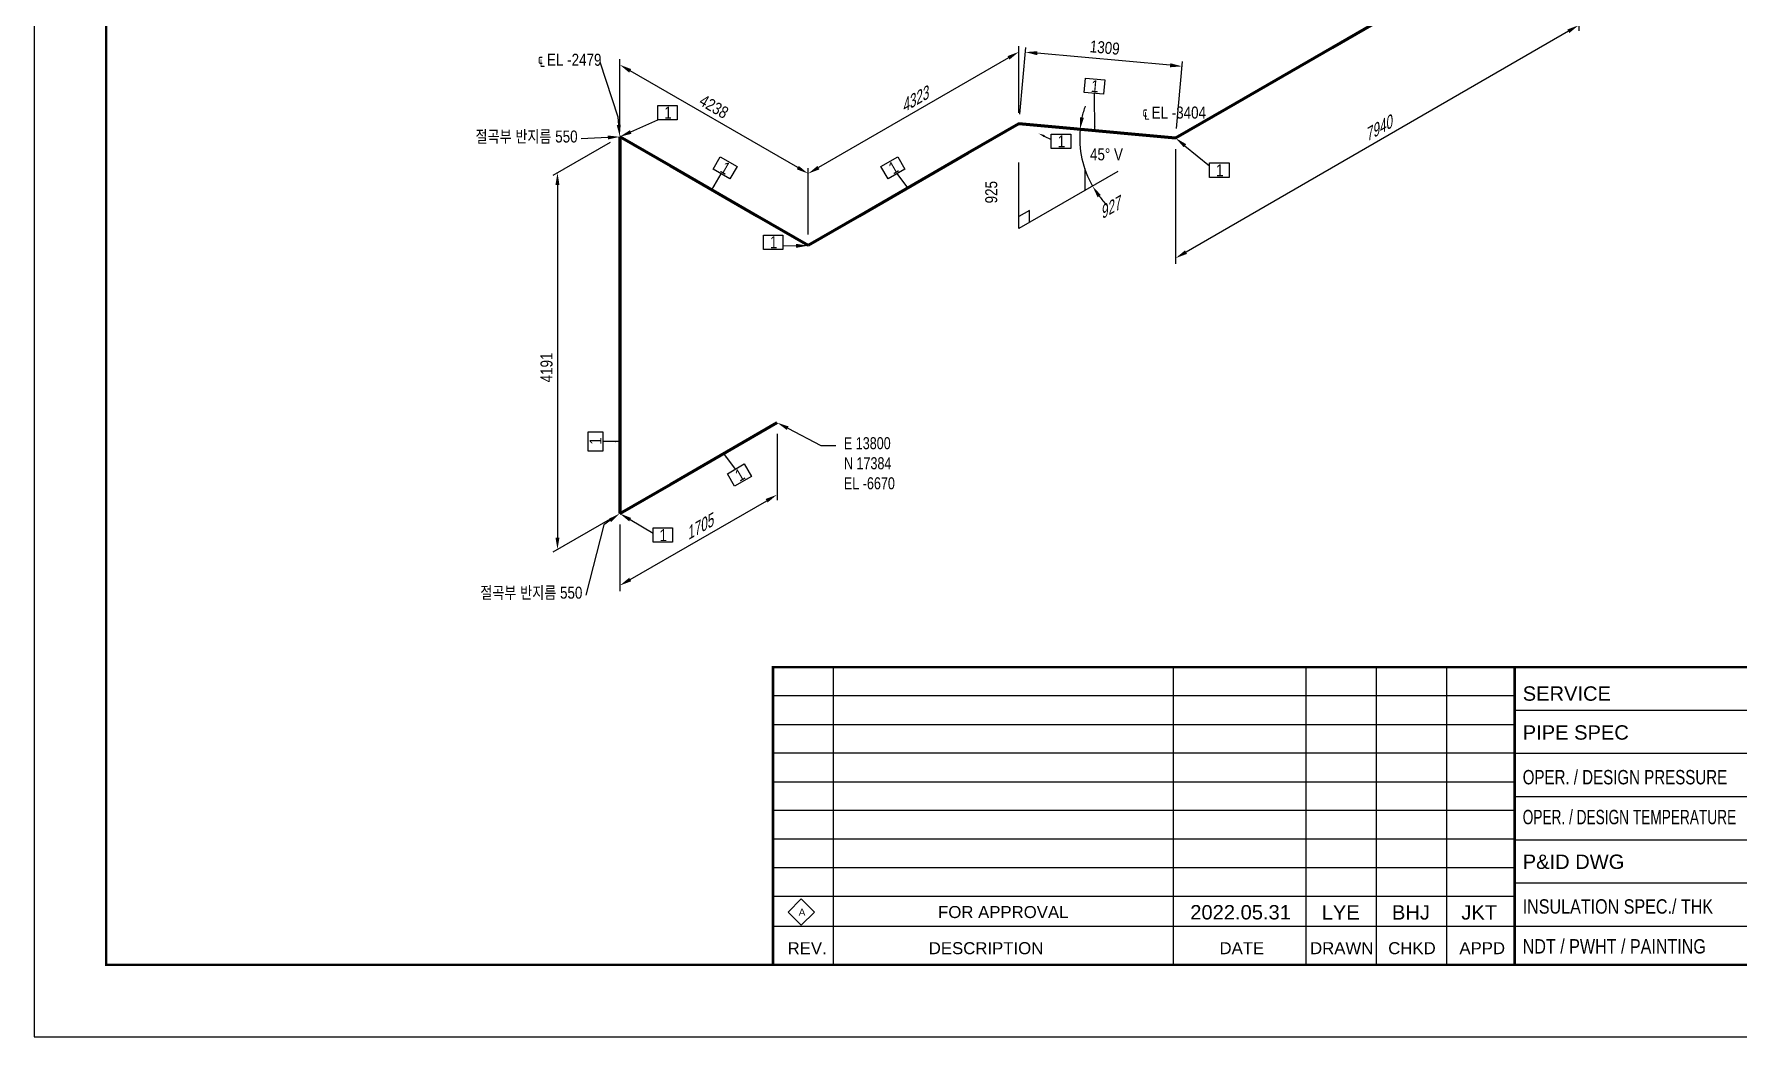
# Model space of a CAD drawing. Header units: millimetres. Extents: x 0 to 594, y 0 to 420.
# Drawn here: x 0 to 355.3, y 0 to 208.8 of the extents above; entities that cross this region are included whole.
import ezdxf
from ezdxf import colors
from ezdxf.entities.mleader import LeaderData, LeaderLine
from ezdxf.enums import TextEntityAlignment as Align
from ezdxf.math import Vec2, Vec3

# ---------------------------------------------------------------- set-up
doc = ezdxf.new("R2010")
doc.units = ezdxf.units.MM
doc.header["$LTSCALE"] = 0.25
for name, color, linetype in [('TITLE', 7, 'Continuous'), ('기울이기 상자', 7, 'Continuous'), ('주석', 7, 'Continuous'), ('치수', 1, 'Continuous')]:
    doc.layers.add(name, color=color, linetype=linetype)
doc.layers.add('파이프', color=3, linetype='Continuous', lineweight=70)
doc.styles.add('AdskIsoAnnotation', font='arial.ttf', dxfattribs={"width": 0.8, "height": 1})
doc.styles.add('AdskIsoMetric', font='arial.ttf', dxfattribs={"width": 0.8, "height": 2.5})
doc.styles.add('AdskIsoMetric-30', font='arial.ttf', dxfattribs={"width": 0.8, "height": 2.5})
doc.styles.add('AdskIsoMetric30', font='arial.ttf', dxfattribs={"width": 0.8, "oblique": 30, "height": 2.5})
doc.styles.add('FF1', font='arial.ttf')
doc.styles.add('MtXpl_', font='')
doc.styles.add('RomanS', font='arial.ttf')
doc.styles.get("Standard").update_dxf_attribs({"font": 'arial.ttf'})
doc.styles.get('MtXpl_').set_extended_font_data('Gulim')
doc.dimstyles.new('AdskIsoMetric', dxfattribs={"dimtxt": 2.5, "dimasz": 2.5, "dimexe": 1, "dimexo": 2, "dimgap": 0.8, "dimtad": 1, "dimdec": 0, "dimrnd": 1, "dimzin": 0, "dimdsep": 46, "dimtxsty": 'AdskIsoMetric', "dimcen": 0, "dimclrt": 7, "dimadec": 0, "dimazin": 0, "dimtfac": 1, "dimtdec": 0, "dimtmove": 1, "dimatfit": 3, "dimfxl": 0, "dimfrac": 2, "dimtolj": 1, "dimtzin": 0, "dimarcsym": 0})

# ---------------------------------------------------------------- blocks, each defined once
blk = doc.blocks.new('*D21')
at = {"layer": 'Defpoints', "color": 0}
for p in [(218, 188.99), (218.05, 184.91), (237.92, 187.19), (220.59, 177.19)]:
    blk.add_point(p, dxfattribs=at)
at = {"layer": '치수', "color": 0, "lineweight": -2}
for start, end in [(160.4934, 167.6601), (174.8267, 210), (217.1666, 224.3333)]:
    blk.add_arc((237.92, 187.19), 20, start, end, dxfattribs=at)
at = {"layer": '치수', "color": 0}
for points in [[(218.79, 191.4), (217.97, 191.53), (218, 188.99)], [(221.63, 174.88), (222.32, 175.34), (220.59, 177.19)]]:
    blk.add_solid(points, dxfattribs=at)
at = {"layer": '치수', "color": 7, "insert": (223.5, 183.78), "char_height": 2.5, "attachment_point": 5, "style": 'AdskIsoMetric'}
blk.add_mtext('\\A1;45° V', dxfattribs=at)
blk = doc.blocks.new('*D22')
at = {"layer": 'Defpoints', "color": 0}
for p in [(154.84, 127.92), (154.84, 112.92), (122.07, 109)]:
    blk.add_point(p, dxfattribs=at)
at = {"layer": '치수', "color": 0, "lineweight": -2}
for p, q in [((154.84, 125.61), (154.84, 111.77)), ((124.23, 95.25), (152.68, 111.67)), ((122.07, 106.69), (122.07, 92.84))]:
    blk.add_line(p, q, dxfattribs=at)
at = {"layer": '치수', "color": 0}
for points in [[(152.47, 112.03), (152.88, 111.31), (154.84, 112.92)], [(124.02, 95.61), (124.44, 94.89), (122.07, 94)]]:
    blk.add_solid(points, dxfattribs=at)
at = {"layer": '치수', "color": 7, "insert": (138.45, 106.08), "char_height": 2.5, "attachment_point": 5, "rotation": 30, "style": 'AdskIsoMetric30'}
blk.add_mtext('\\A1;1705', dxfattribs=at)
blk = doc.blocks.new('*D23')
at = {"layer": 'Defpoints', "color": 0}
for p in [(122.07, 187.45), (122.07, 109), (109.08, 101.5)]:
    blk.add_point(p, dxfattribs=at)
at = {"layer": '치수', "color": 0, "lineweight": -2}
for p, q in [((120.07, 186.29), (108.08, 179.37)), ((109.08, 177.45), (109.08, 104)), ((120.07, 107.84), (108.08, 100.92))]:
    blk.add_line(p, q, dxfattribs=at)
at = {"layer": '치수', "color": 0}
for points in [[(108.66, 177.45), (109.49, 177.45), (109.08, 179.95)], [(108.66, 104), (109.49, 104), (109.08, 101.5)]]:
    blk.add_solid(points, dxfattribs=at)
at = {"layer": '치수', "color": 7, "insert": (106.81, 139.42), "char_height": 2.5, "attachment_point": 5, "rotation": 90, "style": 'AdskIsoMetric-30'}
blk.add_mtext('\\A1;4191', dxfattribs=at)
blk = doc.blocks.new('*D24')
at = {"layer": 'Defpoints', "color": 0}
for p in [(122.07, 202.45), (122.07, 187.45), (161.32, 164.79)]:
    blk.add_point(p, dxfattribs=at)
at = {"layer": '치수', "color": 0, "lineweight": -2}
for p, q in [((122.07, 189.76), (122.07, 203.6)), ((159.15, 181.04), (124.23, 201.2)), ((161.32, 167.1), (161.32, 180.94))]:
    blk.add_line(p, q, dxfattribs=at)
at = {"layer": '치수', "color": 0}
for points in [[(124.44, 201.56), (124.02, 200.84), (122.07, 202.45)], [(159.36, 181.4), (158.95, 180.68), (161.32, 179.79)]]:
    blk.add_solid(points, dxfattribs=at)
at = {"layer": '치수', "color": 7, "insert": (141.69, 193.74), "char_height": 2.5, "attachment_point": 5, "rotation": 330, "style": 'AdskIsoMetric-30'}
blk.add_mtext('\\A1;4238', dxfattribs=at)
blk = doc.blocks.new('*D25')
at = {"layer": 'Defpoints', "color": 0}
for p in [(205.24, 190.15), (161.32, 179.79), (161.32, 164.79)]:
    blk.add_point(p, dxfattribs=at)
at = {"layer": '치수', "color": 0, "lineweight": -2}
for p, q in [((205.24, 192.46), (205.24, 206.3)), ((203.08, 203.9), (163.48, 181.04)), ((161.32, 167.1), (161.32, 180.94))]:
    blk.add_line(p, q, dxfattribs=at)
at = {"layer": '치수', "color": 0}
for points in [[(202.87, 204.26), (203.29, 203.54), (205.24, 205.15)], [(163.28, 181.4), (163.69, 180.68), (161.32, 179.79)]]:
    blk.add_solid(points, dxfattribs=at)
at = {"layer": '치수', "color": 7, "insert": (183.28, 195.08), "char_height": 2.5, "attachment_point": 5, "rotation": 30, "style": 'AdskIsoMetric30'}
blk.add_mtext('\\A1;4323', dxfattribs=at)
blk = doc.blocks.new('*D26')
at = {"layer": 'Defpoints', "color": 0}
for p in [(206.6, 205.09), (205.24, 190.15), (237.92, 187.19)]:
    blk.add_point(p, dxfattribs=at)
at = {"layer": '치수', "color": 0, "lineweight": -2}
for p, q in [((205.42, 192.14), (206.69, 206.08)), ((236.78, 202.35), (209.09, 204.86)), ((238.1, 189.18), (239.36, 203.12))]:
    blk.add_line(p, q, dxfattribs=at)
at = {"layer": '치수', "color": 0}
for points in [[(209.12, 205.28), (209.05, 204.45), (206.6, 205.09)], [(236.82, 202.77), (236.74, 201.94), (239.27, 202.13)]]:
    blk.add_solid(points, dxfattribs=at)
at = {"layer": '치수', "color": 7, "insert": (223.15, 206.02), "char_height": 2.5, "attachment_point": 5, "rotation": 354.8267, "style": 'AdskIsoMetric'}
blk.add_mtext('\\A1;1309', dxfattribs=at)
blk = doc.blocks.new('*D27')
at = {"layer": 'Defpoints', "color": 0}
for p in [(321.92, 235.69), (237.92, 187.19), (237.92, 162.19)]:
    blk.add_point(p, dxfattribs=at)
at = {"layer": '치수', "color": 0, "lineweight": -2}
for p, q in [((321.92, 233.38), (321.92, 209.54)), ((319.76, 209.44), (240.08, 163.44)), ((237.92, 184.88), (237.92, 161.03))]:
    blk.add_line(p, q, dxfattribs=at)
at = {"layer": '치수', "color": 0}
for points in [[(319.55, 209.8), (319.97, 209.08), (321.92, 210.69)], [(239.87, 163.8), (240.29, 163.08), (237.92, 162.19)]]:
    blk.add_solid(points, dxfattribs=at)
at = {"layer": '치수', "color": 7, "insert": (279.92, 189.06), "char_height": 2.5, "attachment_point": 5, "rotation": 30, "style": 'AdskIsoMetric30'}
blk.add_mtext('\\A1;7940', dxfattribs=at)
blk = doc.blocks.new('*D39')
at = {"layer": 'Defpoints', "color": 0}
for p in [(237.92, 187.19), (205.24, 168.33), (205.24, 168.32)]:
    blk.add_point(p, dxfattribs=at)
at = {"layer": '치수', "color": 7, "insert": (224, 172.52), "char_height": 2.5, "attachment_point": 5, "rotation": 30, "style": 'AdskIsoMetric30'}
blk.add_mtext('\\A1;927', dxfattribs=at)
blk = doc.blocks.new('*D40')
at = {"layer": 'Defpoints', "color": 0}
for p in [(205.24, 190.15), (205.24, 190.15), (205.24, 168.33)]:
    blk.add_point(p, dxfattribs=at)
at = {"layer": '치수', "color": 7, "insert": (199.5, 175.92), "char_height": 2.5, "attachment_point": 5, "rotation": 90, "style": 'AdskIsoMetric-30'}
blk.add_mtext('\\A1;925', dxfattribs=at)
blk = doc.blocks.new('절곡부-1-Iso2DSkew180')
at = {"color": 0, "linetype": 'ByBlock', "lineweight": -2, "extrusion": (0.707107, -0.408248, 0.57735)}
for p, q in [((0, 12.25), (0, 0)), ((0, 0), (10.61, 6.12)), ((0, 0), (0, 0))]:
    blk.add_line(p, q, dxfattribs=at)
blk = doc.blocks.new('절곡부-1-Iso2DSkew90')
at = {"color": 0, "linetype": 'ByBlock', "lineweight": -2, "extrusion": (-0.707107, -0.408248, 0.57735)}
for p, q in [((0, 0), (0, -12.25)), ((0, 0), (0, 0)), ((10.61, -6.12), (0, 0))]:
    blk.add_line(p, q, dxfattribs=at)
blk = doc.blocks.new('절곡부-2-Iso2DSkew90')
at = {"color": 0, "linetype": 'ByBlock', "lineweight": -2, "extrusion": (6.35393e-11, -0.816497, -0.57735)}
for p, q in [((0, 0), (-10.61, 6.12)), ((10.61, 6.12), (0, 0)), ((0, 0), (0, 0))]:
    blk.add_line(p, q, dxfattribs=at)
blk = doc.blocks.new('절곡부-1-Iso2DSkew60')
at = {"color": 0, "linetype": 'ByBlock', "lineweight": -2, "extrusion": (0.707107, -0.408248, 0.57735)}
for p, q in [((0, 0), (-10.61, -6.12)), ((0, 0), (0, 0)), ((9.18, -0.84), (0, 0))]:
    blk.add_line(p, q, dxfattribs=at)
blk = doc.blocks.new('절곡부-3-Iso2DSkew90')
at = {"color": 0, "linetype": 'ByBlock', "lineweight": -2, "extrusion": (-0.707107, 0.408248, -0.57735)}
for p, q in [((10.61, 6.12), (0, 0)), ((0, 0), (-9.18, 0.84)), ((0, 0), (0, 0))]:
    blk.add_line(p, q, dxfattribs=at)
blk = doc.blocks.new('AnnoRect')
at = {"color": 0, "linetype": 'ByBlock', "lineweight": -2}
blk.add_wipeout([(-0.81, -0.6), (-0.81, 0.6), (0.81, 0.6), (0.81, -0.6)], dxfattribs=at)
blk.add_lwpolyline([(-0.81, -0.6), (-0.81, 0.6), (0.81, 0.6), (0.81, -0.6)], close=True, dxfattribs=at)
at = {"color": 0, "linetype": 'ByBlock', "lineweight": -2, "style": 'AdskIsoAnnotation', "width": 0.8}
blk.add_attdef('XX', text='', height=1, dxfattribs=at).set_placement((0, 0), align=Align.MIDDLE_CENTER)

msp = doc.modelspace()

# ---------------------------------------------------------------- hatches: boundary and pattern name
at = {"layer": '기울이기 상자', "extrusion": (-8.72635e-15, -9.63842e-14, -1)}
h = msp.add_hatch(dxfattribs=at)
h.set_pattern_fill('LINE', color=256, angle=90, style=0)
h.paths.add_polyline_path([(-217.93, 175.651), (-220.727, 177.265), (-220.727, 180.712), (-217.93, 180.966)], flags=0)

# ---------------------------------------------------------------- linework, layer by layer
at = {"linetype": 'ByBlock', "lineweight": -2}
for p, q in [((166.559, 77), (166.559, 15.069)), ((237.417, 77), (237.417, 15.069)), ((265.082, 77), (265.082, 15.069)), ((279.721, 77), (279.721, 15.069)), ((294.361, 77), (294.361, 15.069))]:
    msp.add_line(p, q, dxfattribs=at)
for p, q in [((308.576, 71), (154, 71)), ((415, 68), (308.576, 68)), ((308.576, 65), (154, 65)), ((308.576, 59.076), (154, 59.076)), ((415, 59), (308.576, 59)), ((308.576, 53.076), (154, 53.076)), ((415, 50), (308.576, 50)), ((308.576, 47.152), (154, 47.152)), ((308.576, 41.152), (154, 41.152)), ((415, 41), (308.576, 41)), ((308.576, 35.228), (154, 35.228)), ((415, 32), (308.576, 32)), ((308.576, 29.228), (154, 29.228)), ((308.576, 23), (154, 23)), ((415, 23), (308.576, 23))]:
    msp.add_line(p, q)
at = {"linetype": 'ByBlock', "lineweight": -2, "const_width": 0.5}
for points in [[(415, 77), (154, 77), (154, 15)], [(308.576, 77), (308.576, 15.133)]]:
    msp.add_lwpolyline(points, dxfattribs=at)
at = {"layer": 'TITLE', "color": 7, "linetype": 'Continuous'}
msp.add_lwpolyline([(159.903, 23.261), (162.64, 25.999), (159.903, 28.737), (157.165, 25.999)], close=True, dxfattribs=at)
at = {"layer": '기울이기 상자'}
msp.add_lwpolyline([(225.888, 180.245), (205.243, 168.326), (205.243, 182.114)], dxfattribs=at)
at = {"layer": '기울이기 상자', "color": 1}
msp.add_lwpolyline([(207.443, 169.596), (207.443, 172.136), (205.243, 170.866)], dxfattribs=at)
at = {"layer": '파이프'}
for points in [[(311.317, 229.567), (270.525, 206.016)], [(270.525, 206.016), (248.522, 193.313)], [(228.739, 188.032), (214.42, 189.304)], [(150.713, 170.911), (132.673, 181.326)], [(194.637, 184.023), (171.926, 170.911)], [(122.067, 175.202), (122.067, 121.247)], [(132.673, 115.123), (154.841, 127.922)]]:
    msp.add_lwpolyline(points, dxfattribs=at)

# ---------------------------------------------------------------- block references
for name, p in [('절곡부-3-Iso2DSkew90', (237.915, 187.189)), ('절곡부-1-Iso2DSkew60', (205.243, 190.147)), ('절곡부-1-Iso2DSkew90', (122.067, 187.45)), ('절곡부-2-Iso2DSkew90', (161.319, 164.787)), ('절곡부-1-Iso2DSkew180', (122.067, 109))]:
    msp.add_blockref(name, p, dxfattribs=at)

# ---------------------------------------------------------------- texts
at = {"color": 7, "linetype": 'ByBlock', "lineweight": -2, "style": 'RomanS'}
for s, p in [('SERVICE', (310.25, 70.006)), ('PIPE SPEC', (310.25, 61.898)), ('P&ID DWG ', (310.25, 34.973))]:
    msp.add_text(s, height=3, dxfattribs=at).set_placement(p)
for s, width, p in [('OPER. / DESIGN PRESSURE', 0.75, (310.25, 52.589)), ('OPER. / DESIGN TEMPERATURE', 0.68, (310.25, 44.281)), ('INSULATION SPEC./ THK', 0.8, (310.25, 25.664)), ('NDT / PWHT / PAINTING', 0.8, (310.25, 17.356))]:
    msp.add_text(s, height=3, dxfattribs=dict(at, width=width)).set_placement(p)
at = {"color": 7, "style": 'AdskIsoMetric'}
msp.add_text('FOR APPROVAL', height=2.5, dxfattribs=at).set_placement((201.988, 26), align=Align.MIDDLE_CENTER)
at = {"color": 7, "linetype": 'ByBlock', "lineweight": -2, "style": 'RomanS'}
for s, p in [('REV.', (161.116, 17.225)), ('DESCRIPTION', (198.401, 17.225)), ('DATE', (251.719, 17.225)), ('DRAWN', (272.53, 17.225)), ('CHKD', (287.17, 17.225)), ('APPD', (301.809, 17.225))]:
    msp.add_text(s, height=2.5, dxfattribs=at).set_placement(p, align=Align.CENTER)
at = {"color": 7}
for tag, p in [('2022.05.31', (251.451, 24.452)), ('LYE', (272.32, 24.424)), ('BHJ', (286.959, 24.424)), ('JKT', (301.175, 24.424))]:
    msp.add_attdef(tag, text='', height=3, dxfattribs=at).set_placement(p, align=Align.CENTER)
at = {"layer": 'TITLE', "color": 7, "linetype": 'Continuous', "style": 'FF1'}
msp.add_text('A', height=1.495, dxfattribs=at).set_placement((159.354, 25.222))
at = {"layer": '주석', "style": 'MtXpl_', "width": 0.8}
for s, p in [('E 13800', (168.779, 122.396)), ('N 17384', (168.787, 118.22)), ('EL -6670', (168.779, 114.043))]:
    msp.add_text(s, height=2.5, dxfattribs=at).set_placement(p)
at = {"layer": '주석', "char_height": 2.5, "attachment_point": 7, "style": 'AdskIsoAnnotation'}
for s, insert in [('{\\Q0;℄ EL -2479}', (105, 202)), ('{\\Q0;℄ EL -3404}', (231, 191)), ('{\\Q0;절곡부 반지름 550}', (92, 186)), ('{\\Q0;절곡부 반지름 550}', (93, 91))]:
    msp.add_mtext(s, dxfattribs=dict(at, insert=insert))

# ---------------------------------------------------------------- dimensions: what is measured, and where the dimension line sits
at = {"layer": '치수'}
for base, p1, p2, angle, text, override, picture, middle in [((237.915, 162.189), (321.923, 235.691), (237.915, 187.189), 210, '7940', {"dimtad": 0, "dimlfac": 81.849423, "dimtxsty": 'AdskIsoMetric30', "dimse1": 0, "dimse2": 0, "dimsd1": 0, "dimsd2": 0, "dimtmove": 1}, '*D27', (279.919, 189.057)), ((161.319, 179.787), (205.243, 190.147), (161.319, 164.787), 210, '4323', {"dimtad": 0, "dimlfac": 85.239679, "dimtxsty": 'AdskIsoMetric30', "dimse1": 0, "dimse2": 0, "dimsd1": 0, "dimsd2": 0, "dimtmove": 1}, '*D25', (183.281, 195.084)), ((206.596, 205.086), (237.915, 187.189), (205.243, 190.147), 174.82671, '1309', {"dimtad": 0, "dimlfac": 39.911527, "dimtxsty": 'AdskIsoMetric', "dimse1": 0, "dimse2": 0, "dimsd1": 0, "dimsd2": 0, "dimtmove": 1}, '*D26', (223.15, 206.017)), ((122.067, 202.45), (161.319, 164.787), (122.067, 187.45), 150, '4238', {"dimtad": 0, "dimlfac": 93.514034, "dimtxsty": 'AdskIsoMetric-30', "dimse1": 0, "dimse2": 0, "dimsd1": 0, "dimsd2": 0, "dimtmove": 1}, '*D24', (141.693, 193.736)), ((205.243, 190.146), (205.243, 168.326), (205.243, 190.147), 90, '925', {"dimtad": 0, "dimlfac": 42.371892, "dimtxsty": 'AdskIsoMetric-30', "dimse1": 1, "dimse2": 1, "dimsd1": 1, "dimsd2": 1, "dimtmove": 2}, '*D40', (199.5, 175.921)), ((109.077, 101.5), (122.067, 187.45), (122.067, 109), 270, '4191', {"dimtad": 0, "dimlfac": 53.417524, "dimtxsty": 'AdskIsoMetric-30', "dimse1": 0, "dimse2": 0, "dimsd1": 0, "dimsd2": 0, "dimtmove": 1}, '*D23', (106.81, 139.416)), ((205.243, 168.325), (237.915, 187.189), (205.243, 168.326), 210, '927', {"dimtad": 0, "dimlfac": 24.573106, "dimtxsty": 'AdskIsoMetric30', "dimse1": 1, "dimse2": 1, "dimsd1": 1, "dimsd2": 1, "dimtmove": 2}, '*D39', (223.999, 172.523)), ((154.841, 112.922), (122.067, 109), (154.841, 127.922), 30, '1705', {"dimtad": 0, "dimlfac": 45.058111, "dimtxsty": 'AdskIsoMetric30', "dimse1": 0, "dimse2": 0, "dimsd1": 0, "dimsd2": 0, "dimtmove": 1}, '*D22', (138.454, 106.077))]:
    dim = msp.add_linear_dim(base=base, p1=p1, p2=p2, angle=angle, text=text, dimstyle='AdskIsoMetric', override=override, dxfattribs=at)
    dim.commit()
    dim.dimension.update_dxf_attribs({"geometry": picture, "text_midpoint": middle, "dimtype": 160})
dim = msp.add_angular_dim_3p(base=(218.046, 184.907), center=(237.915, 187.189), p1=(220.595, 177.189), p2=(217.997, 188.992), text='45° V', dimstyle='AdskIsoMetric', override={"dimexe": 20, "dimexo": 0, "dimtad": 1, "dimtih": 0, "dimse1": 1, "dimse2": 1, "dimsd1": 0, "dimsd2": 0}, dxfattribs=at)
dim.commit()
dim.dimension.update_dxf_attribs({"geometry": '*D21', "text_midpoint": (223.499, 183.779), "dimtype": 165})

# ---------------------------------------------------------------- leaders
at = {"layer": '주석'}
ml = msp.add_multileader_mtext('Standard', dxfattribs=at)
ml.set_content('')
ml.set_leader_properties()
ml.build(insert=Vec2(0, 0))
ml.multileader.update_dxf_attribs({"dogleg_length": 0, "arrow_head_size": 2.5})
ctx = ml.context
ctx.base_point, ctx.arrow_head_size = Vec3(118, 203), 2.5
notes = []
notes.append((ctx, [(0, (1, 1, 0), (118, 203), (-1, 0), 0, [(0, [(122.067, 187.45), (121.711, 191.516)], 0, [])])]))
ctx.mtext, ml.multileader.dxf.content_type = None, 0
ml = msp.add_multileader_mtext('Standard', dxfattribs=at)
ml.set_content('')
ml.set_leader_properties()
ml.build(insert=Vec2(0, 0))
ml.multileader.update_dxf_attribs({"dogleg_length": 0, "arrow_head_size": 0})
ctx = ml.context
ctx.base_point, ctx.arrow_head_size = Vec3(221.01, 196.493), 0
notes.append((ctx, [(0, (1, 1, 0), (221.01, 196.493), (-1, 0), 0, [(0, [(221.063, 188.714)], 0, [])])]))
ctx.mtext, ml.multileader.dxf.content_type = None, 0
ml = msp.add_multileader_mtext('Standard', dxfattribs=at)
ml.set_content('')
ml.set_leader_properties()
ml.build(insert=Vec2(0, 0))
ml.multileader.update_dxf_attribs({"dogleg_length": 0, "arrow_head_size": 0.281})
ctx = ml.context
ctx.base_point, ctx.arrow_head_size = Vec3(244, 192), 0.281
notes.append((ctx, [(0, (1, 1, 0), (244, 192), (-1, 0), 0, [(0, [(243.511, 191.613)], 0, [])])]))
ctx.mtext, ml.multileader.dxf.content_type = None, 0
ml = msp.add_multileader_mtext('Standard', dxfattribs=at)
ml.set_content('')
ml.set_leader_properties()
ml.build(insert=Vec2(0, 0))
ml.multileader.update_dxf_attribs({"dogleg_length": 0, "arrow_head_size": 2.5})
ctx = ml.context
ctx.base_point, ctx.arrow_head_size = Vec3(130, 191), 2.5
notes.append((ctx, [(0, (1, 1, 0), (130, 191), (-1, 0), 0, [(0, [(122.067, 187.45)], 0, [])])]))
ctx.mtext, ml.multileader.dxf.content_type = None, 0
ml = msp.add_multileader_mtext('Standard', dxfattribs=at)
ml.set_content('')
ml.set_leader_properties()
ml.build(insert=Vec2(0, 0))
ml.multileader.update_dxf_attribs({"dogleg_length": 0, "arrow_head_size": 2.5})
ctx = ml.context
ctx.base_point, ctx.arrow_head_size = Vec3(114, 187), 2.5
notes.append((ctx, [(0, (1, 1, 0), (114, 187), (-1, 0), 0, [(0, [(122.067, 187.45)], 0, [])])]))
ctx.mtext, ml.multileader.dxf.content_type = None, 0
ml = msp.add_multileader_mtext('Standard', dxfattribs=at)
ml.set_content('')
ml.set_leader_properties()
ml.build(insert=Vec2(0, 0))
ml.multileader.update_dxf_attribs({"dogleg_length": 0, "arrow_head_size": 1.328})
ctx = ml.context
ctx.base_point, ctx.arrow_head_size = Vec3(212, 186.889), 1.328
notes.append((ctx, [(0, (1, 1, 0), (212, 186.889), (-1, 0), 0, [(0, [(209.341, 188.171)], 0, [])])]))
ctx.mtext, ml.multileader.dxf.content_type = None, 0
ml = msp.add_multileader_mtext('Standard', dxfattribs=at)
ml.set_content('')
ml.set_leader_properties()
ml.build(insert=Vec2(0, 0))
ml.multileader.update_dxf_attribs({"dogleg_length": 0, "arrow_head_size": 2.5})
ctx = ml.context
ctx.base_point, ctx.arrow_head_size = Vec3(245, 181.4), 2.5
notes.append((ctx, [(0, (1, 1, 0), (245, 181.4), (-1, 0), 0, [(0, [(237.915, 187.189)], 0, [])])]))
ctx.mtext, ml.multileader.dxf.content_type = None, 0
ml = msp.add_multileader_mtext('Standard', dxfattribs=at)
ml.set_content('')
ml.set_leader_properties()
ml.build(insert=Vec2(0, 0))
ml.multileader.update_dxf_attribs({"dogleg_length": 0, "arrow_head_size": 0})
ctx = ml.context
ctx.base_point, ctx.arrow_head_size = Vec3(143.226, 179.715), 0
notes.append((ctx, [(0, (1, 1, 0), (143.226, 179.715), (-1, 0), 0, [(0, [(141.225, 176.389)], 0, [])])]))
ctx.mtext, ml.multileader.dxf.content_type = None, 0
ml = msp.add_multileader_mtext('Standard', dxfattribs=at)
ml.set_content('')
ml.set_leader_properties()
ml.build(insert=Vec2(0, 0))
ml.multileader.update_dxf_attribs({"dogleg_length": 0, "arrow_head_size": 0})
ctx = ml.context
ctx.base_point, ctx.arrow_head_size = Vec3(179.899, 179.787), 0
notes.append((ctx, [(0, (1, 1, 0), (179.899, 179.787), (-1, 0), 0, [(0, [(182.118, 176.796)], 0, [])])]))
ctx.mtext, ml.multileader.dxf.content_type = None, 0
ml = msp.add_multileader_mtext('Standard', dxfattribs=at)
ml.set_content('')
ml.set_leader_properties()
ml.build(insert=Vec2(0, 0))
ml.multileader.update_dxf_attribs({"dogleg_length": 0, "arrow_head_size": 2.5})
ctx = ml.context
ctx.base_point, ctx.arrow_head_size = Vec3(156.048, 164.707), 2.5
notes.append((ctx, [(0, (1, 1, 0), (156.048, 164.707), (-1, 0), 0, [(0, [(161.319, 164.787)], 0, [])])]))
ctx.mtext, ml.multileader.dxf.content_type = None, 0
ml = msp.add_multileader_mtext('Standard', dxfattribs=at)
ml.set_content('')
ml.set_leader_properties()
ml.build(insert=Vec2(0, 0))
ml.multileader.update_dxf_attribs({"dogleg_length": 3.062, "arrow_head_size": 2.5})
ctx = ml.context
ctx.base_point, ctx.arrow_head_size = Vec3(160.938, 123.187), 2.5
notes.append((ctx, [(0, (1, 1, 0), (164, 123.187), (1, 0), 3.062, [(0, [(154.841, 127.922)], 0, [])])]))
ctx.mtext, ml.multileader.dxf.content_type = None, 0
ml = msp.add_multileader_mtext('Standard', dxfattribs=at)
ml.set_content('')
ml.set_leader_properties()
ml.build(insert=Vec2(0, 0))
ml.multileader.update_dxf_attribs({"dogleg_length": 0, "arrow_head_size": 0})
ctx = ml.context
ctx.base_point, ctx.arrow_head_size = Vec3(118.5, 124), 0
notes.append((ctx, [(0, (1, 1, 0), (118.5, 124), (-1, 0), 0, [(0, [(122.067, 124)], 0, [])])]))
ctx.mtext, ml.multileader.dxf.content_type = None, 0
ml = msp.add_multileader_mtext('Standard', dxfattribs=at)
ml.set_content('')
ml.set_leader_properties()
ml.build(insert=Vec2(0, 0))
ml.multileader.update_dxf_attribs({"dogleg_length": 0, "arrow_head_size": 0})
ctx = ml.context
ctx.base_point, ctx.arrow_head_size = Vec3(146.11, 118.218), 0
notes.append((ctx, [(0, (1, 1, 0), (146.11, 118.218), (-1, 0), 0, [(0, [(143.713, 121.497)], 0, [])])]))
ctx.mtext, ml.multileader.dxf.content_type = None, 0
ml = msp.add_multileader_mtext('Standard', dxfattribs=at)
ml.set_content('')
ml.set_leader_properties()
ml.build(insert=Vec2(0, 0))
ml.multileader.update_dxf_attribs({"dogleg_length": 0, "arrow_head_size": 2.5})
ctx = ml.context
ctx.base_point, ctx.arrow_head_size = Vec3(115, 92), 2.5
notes.append((ctx, [(0, (1, 1, 0), (115, 92), (-1, 0), 0, [(0, [(122.067, 109), (118.723, 106.658)], 0, [])])]))
ctx.mtext, ml.multileader.dxf.content_type = None, 0
ml = msp.add_multileader_mtext('Standard', dxfattribs=at)
ml.set_content('')
ml.set_leader_properties()
ml.build(insert=Vec2(0, 0))
ml.multileader.update_dxf_attribs({"dogleg_length": 0, "arrow_head_size": 2.5})
ctx = ml.context
ctx.base_point, ctx.arrow_head_size = Vec3(129, 104.889), 2.5
notes.append((ctx, [(0, (1, 1, 0), (129, 104.889), (-1, 0), 0, [(0, [(122.067, 109)], 0, [])])]))
ctx.mtext, ml.multileader.dxf.content_type = None, 0
for ctx, leaders in notes:
    for number, flags, end, landing, length, lines in leaders:
        leader = LeaderData()
        leader.index, (leader.has_last_leader_line, leader.has_dogleg_vector, leader.attachment_direction) = number, flags
        leader.last_leader_point, leader.dogleg_vector, leader.dogleg_length = Vec3(end), Vec3(landing), length
        for number, points, colour, breaks in lines:
            line = LeaderLine()
            line.index, line.vertices, line.color, line.breaks = number, Vec3.list(points), colors.encode_raw_color(colour), breaks
            leader.lines.append(line)
        ctx.leaders.append(leader)

# ---------------------------------------------------------------- next in the draw order: block references
ref = msp.add_blockref('AnnoRect', (221, 198), dxfattribs=dict(at, xscale=2.5, yscale=2.5, zscale=2.5, rotation=354.826705792583))
ref.add_attrib('XX_001', '1', (220.217, 196.811), dxfattribs={"layer": '0', "color": 0, "linetype": 'ByBlock', "lineweight": -2, "height": 2.5, "rotation": 354.82671, "style": 'AdskIsoAnnotation', "width": 0.8})
ref = msp.add_blockref('AnnoRect', (132.024, 192.5), dxfattribs=dict(at, xscale=2.5, yscale=2.5, zscale=2.5))
ref.add_attrib('XX_001', '1', (131.351, 191.245), dxfattribs={"layer": '0', "color": 0, "linetype": 'ByBlock', "lineweight": -2, "height": 2.5, "style": 'AdskIsoAnnotation', "width": 0.8})
ref = msp.add_blockref('AnnoRect', (214.024, 186.5), dxfattribs=dict(at, xscale=2.5, yscale=2.5, zscale=2.5))
ref.add_attrib('XX_001', '1', (213.351, 185.245), dxfattribs={"layer": '0', "color": 0, "linetype": 'ByBlock', "lineweight": -2, "height": 2.5, "style": 'AdskIsoAnnotation', "width": 0.8})
ref = msp.add_blockref('AnnoRect', (144, 181), dxfattribs=dict(at, xscale=2.5, yscale=2.5, zscale=2.5, rotation=330.0000000035088))
ref.add_attrib('XX_001', '1', (142.79, 180.249), dxfattribs={"layer": '0', "color": 0, "linetype": 'ByBlock', "lineweight": -2, "height": 2.5, "rotation": 330, "style": 'AdskIsoAnnotation', "width": 0.8})
ref = msp.add_blockref('AnnoRect', (179, 181), dxfattribs=dict(at, xscale=2.500000000000001, yscale=2.500000000000001, zscale=2.500000000000001, rotation=30.00000000440984))
ref.add_attrib('XX_001', '1', (179.045, 179.577), dxfattribs={"layer": '0', "color": 0, "linetype": 'ByBlock', "lineweight": -2, "height": 2.5, "rotation": 30, "style": 'AdskIsoAnnotation', "width": 0.8})
ref = msp.add_blockref('AnnoRect', (247.024, 180.5), dxfattribs=dict(at, xscale=2.5, yscale=2.5, zscale=2.5))
ref.add_attrib('XX_001', '1', (246.351, 179.245), dxfattribs={"layer": '0', "color": 0, "linetype": 'ByBlock', "lineweight": -2, "height": 2.5, "style": 'AdskIsoAnnotation', "width": 0.8})
ref = msp.add_blockref('AnnoRect', (154.024, 165.5), dxfattribs=dict(at, xscale=2.5, yscale=2.5, zscale=2.5))
ref.add_attrib('XX_001', '1', (153.351, 164.245), dxfattribs={"layer": '0', "color": 0, "linetype": 'ByBlock', "lineweight": -2, "height": 2.5, "style": 'AdskIsoAnnotation', "width": 0.8})
ref = msp.add_blockref('AnnoRect', (117, 124), dxfattribs=dict(at, xscale=2.5, yscale=2.5, zscale=2.5, rotation=90.00000000373126))
ref.add_attrib('XX_001', '1', (118.255, 123.327), dxfattribs={"layer": '0', "color": 0, "linetype": 'ByBlock', "lineweight": -2, "height": 2.5, "rotation": 90, "style": 'AdskIsoAnnotation', "width": 0.8})
ref = msp.add_blockref('AnnoRect', (147, 117), dxfattribs=dict(at, xscale=2.5, yscale=2.5, zscale=2.5, rotation=30.00000000373499))
ref.add_attrib('XX_001', '1', (147.045, 115.577), dxfattribs={"layer": '0', "color": 0, "linetype": 'ByBlock', "lineweight": -2, "height": 2.5, "rotation": 30, "style": 'AdskIsoAnnotation', "width": 0.8})
ref = msp.add_blockref('AnnoRect', (131.024, 104.5), dxfattribs=dict(at, xscale=2.5, yscale=2.5, zscale=2.5))
ref.add_attrib('XX_001', '1', (130.351, 103.245), dxfattribs={"layer": '0', "color": 0, "linetype": 'ByBlock', "lineweight": -2, "height": 2.5, "style": 'AdskIsoAnnotation', "width": 0.8})

# ---------------------------------------------------------------- next in the draw order: linework, layer by layer
msp.add_lwpolyline([(0, 0), (594, 0), (594, 420), (0, 420)], close=True)
at = {"const_width": 0.5}
msp.add_lwpolyline([(15, 15), (579, 15), (579, 405), (15, 405)], close=True, dxfattribs=at)

doc.saveas('drawing.dxf')
